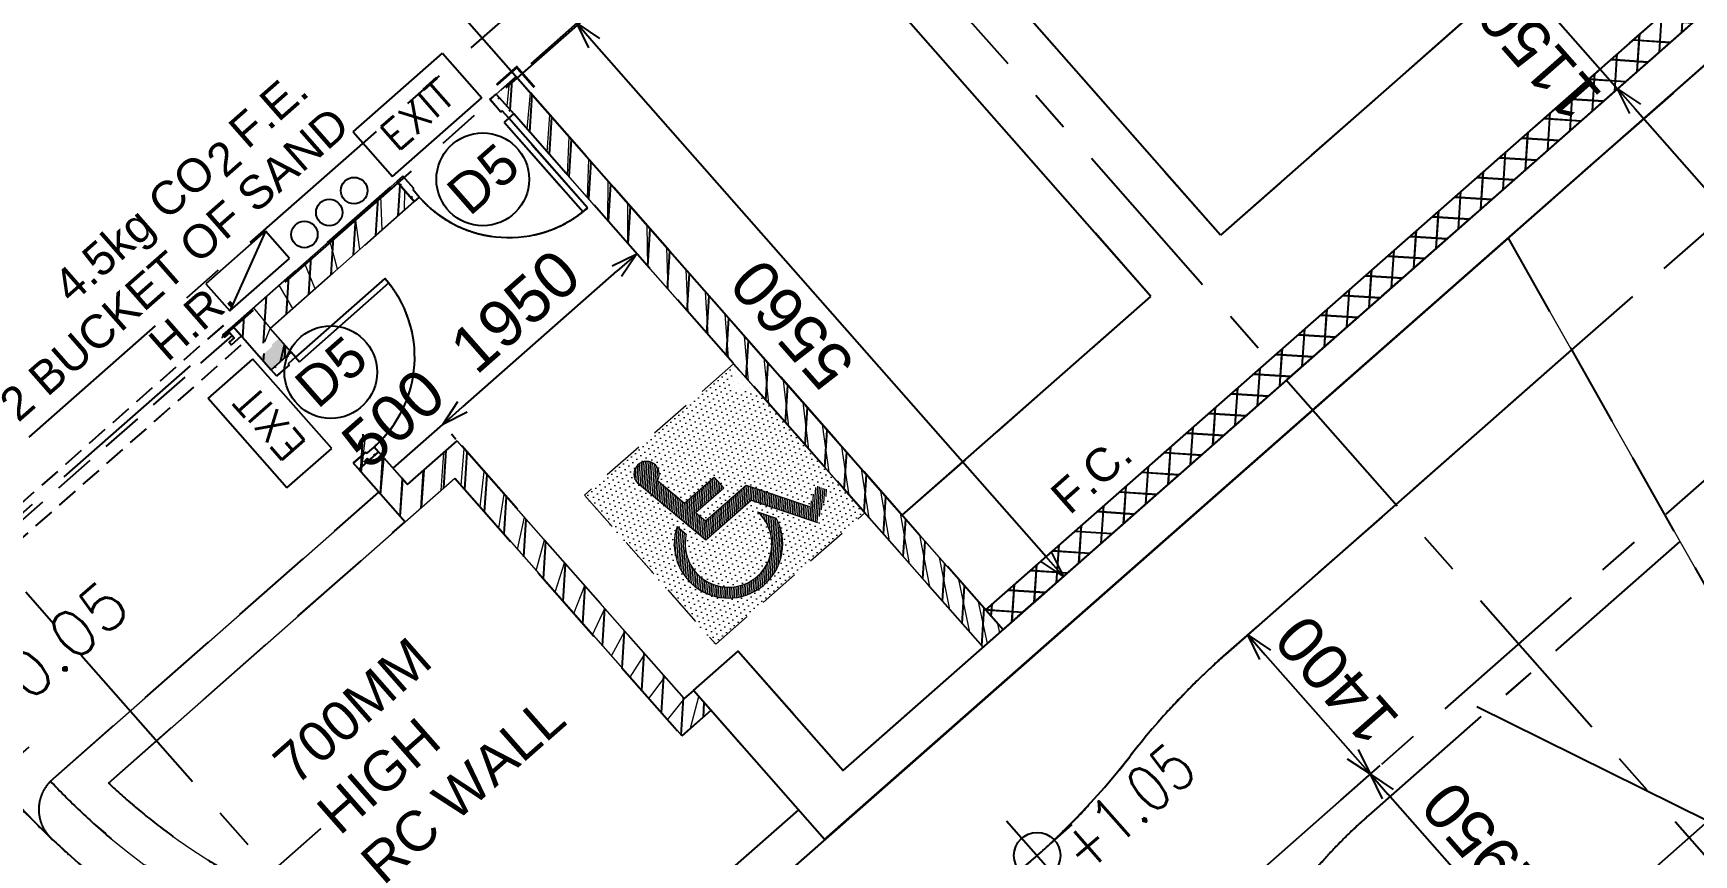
# Model space of a CAD drawing. Header units: millimetres. Extents: x 833946797 to 834440930, y 817746008 to 818399503.
# Drawn here: x 834331537 to 834344070, y 817943163 to 817949363 of the extents above; entities that cross this region are included whole.
import ezdxf
from ezdxf.enums import TextEntityAlignment as Align

# ---------------------------------------------------------------- set-up
doc = ezdxf.new("R2010")
doc.units = ezdxf.units.MM
doc.header["$LTSCALE"] = 100
for name, pattern in [('CENTER', [2, 1.25, -0.25, 0.25, -0.25]), ('DASHDOT2', [12.7, 6.35, -3.175, 0, -3.175]), ('Grid Line', [22.225, 12.7, -3.175, 3.175, -3.175]), ('Hidden', [9.525, 6.35, -3.175])]:
    doc.linetypes.add(name, pattern=pattern)
for name, color, linetype in [('+C-141', 141, 'Continuous'), ('+C-160', 160, 'Hidden'), ('A-COLS', 3, 'Continuous'), ('DLN020__', 6, 'Continuous'), ('DLN030_2', 1, 'Continuous'), ('DLN0401_', 7, 'Continuous'), ('DLN060__', 7, 'Continuous'), ('DLN220__', 7, 'Continuous'), ('DLN240__', 1, 'Continuous'), ('DLN325__', 7, 'Continuous'), ('DLN580__', 4, 'Continuous'), ('DLN660', 1, 'Continuous'), ('DLN810__', 1, 'Continuous'), ('FITDOOR', 7, 'Continuous'), ('LEVEL', 7, 'Continuous'), ('MOE', 6, 'DASHDOT2')]:
    doc.layers.add(name, color=color, linetype=linetype)
for name, color, linetype, lineweight in [('A-DOOR', 6, 'Continuous', 9), ('A-WALL', 7, 'Continuous', 9), ('A030_1', 1, 'Continuous', 13), ('CORNER GUARD', 2, 'Continuous', 50)]:
    doc.layers.add(name, color=color, linetype=linetype, lineweight=lineweight)
doc.styles.add('3B50A-DLN-ARC-DWG-1002-P00-LB02$0$Standard', font='swiss.ttf')
doc.styles.add('romans', font='romans.shx')
doc.styles.get("Standard").update_dxf_attribs({"font": 'swiss.ttf'})
doc.styles.add('Swis721tBT', font='swissl.ttf')
doc.dimstyles.new('INTDIM350', dxfattribs={"dimtxt": 350, "dimasz": 200, "dimexe": 100, "dimexo": 150, "dimgap": 100, "dimtad": 1, "dimdec": 0, "dimzin": 9, "dimdsep": 46, "dimtxsty": 'Swis721tBT', "dimblk": 'OPEN30', "dimcen": -125, "dimclrd": 256, "dimclre": 256, "dimclrt": 2, "dimaunit": 1, "dimadec": 1, "dimazin": 0, "dimtfac": 0.444444, "dimtdec": 0, "dimtix": 1, "dimtmove": 2, "dimatfit": 3, "dimldrblk": 'OPEN30', "dimfxl": 0, "dimtolj": 1, "dimlwd": -1, "dimlwe": -1, "dimarcsym": 0})
pattern_1 = [(86.35019583, (836106931.9, 824058774.208), (-13.608705967, 0.868064008), [])]
pattern_2 = [(86.350195828, (-1e-07, 1e-07), (-158.428018635, 10.105711821), [])]

# ---------------------------------------------------------------- blocks, each defined once
blk = doc.blocks.new('DLN_Parking - Parking - 2500 x 5000 _WL_-1233168-Car Park_B2_F')
at = {"layer": 'DLN660'}
for p, q in [((0, 0), (0, 5000)), ((0, 5000), (2500, 5000)), ((2500, 5000), (2500, 0)), ((2500, 0), (0, 0))]:
    blk.add_line(p, q, dxfattribs=at)
blk = doc.blocks.new('DR1CD')
at = {"layer": 'FITDOOR'}
for p, q in [((0, 1), (45, 1)), ((0, 1), (0, 0)), ((45, 0), (45, 1)), ((0, 0), (45, 0))]:
    blk.add_line(p, q, dxfattribs=at)
blk = doc.blocks.new('DR1CM')
at = {"layer": 'FITDOOR', "color": 6}
blk.add_arc((0, 0), 1, 0, 90, dxfattribs=at)
blk = doc.blocks.new('DLN-Single Door - Opening 2 - 950 x2138 _WH_-1922936-Car Park_B2_F')
at = {"layer": 'A-WALL', "lineweight": 25}
for p, q in [((-500, -100), (-500, 100)), ((500, -100), (500, 100))]:
    blk.add_line(p, q, dxfattribs=at)
at = {"layer": 'FITDOOR'}
for p, q in [((-437, 100), (-500, 100)), ((-500, 63), (-500, 100)), ((-488, 63), (-500, 63)), ((-437, -25), (-437, 100)), ((438, 100), (500, 100)), ((438, -25), (438, 100)), ((488, 63), (500, 63)), ((500, 63), (500, 100)), ((-500, -100), (-500, -63)), ((-488, -63), (-500, -63)), ((-450, -100), (-500, -100)), ((-450, -100), (-450, -25)), ((-437, -25), (-450, -25)), ((438, -25), (450, -25)), ((450, -100), (450, -25)), ((450, -100), (500, -100)), ((488, -63), (500, -63)), ((500, -100), (500, -63))]:
    blk.add_line(p, q, dxfattribs=at)
at = {"layer": 'DLN325__', "extrusion": (0, 0, -1), "yscale": 899.9999999999994, "zscale": -0.9999999999999993, "rotation": 179.9999999980843}
blk.add_blockref('DR1CD', (450, -100), dxfattribs=at)
at = {"layer": 'DLN325__', "extrusion": (0, 0, -1), "xscale": 899.9999999999986, "yscale": 899.9999999999986, "zscale": -899.9999999999986, "rotation": 179.9999999980843}
blk.add_blockref('DR1CM', (450, -100), dxfattribs=at)
blk = doc.blocks.new('DLN-Single Door - Opening 5 -  950 x 2025 _WH_-1665005-Car Park_B2_F')
at = {"layer": 'A-DOOR', "rotation": 359.9999999999991}
blk.add_blockref('DLN-Single Door - Opening 2 - 950 x2138 _WH_-1922936-Car Park_B2_F', (5, 0), dxfattribs=at)
blk = doc.blocks.new('FSHR-V02')
for p, q in [((0, 0), (600, -273)), ((0, 0), (600, 0)), ((0, -273), (0, 0)), ((600, 0), (600, -273)), ((600, -273), (0, -273))]:
    blk.add_line(p, q)
blk = doc.blocks.new('ELEX')
at = {"layer": 'LEVEL'}
for p, q in [((0, 0.5), (0, -0.5)), ((0.5, 0), (-0.5, 0))]:
    blk.add_line(p, q, dxfattribs=at)
blk.add_circle((0, 0), 0.25, dxfattribs=at)
at = {"layer": 'LEVEL', "style": 'romans'}
blk.add_attdef('ELEX', (0.257, 0.354), '', height=0.5, dxfattribs=at)
blk = doc.blocks.new('_Open30')
at = {"color": 0, "linetype": 'ByBlock', "lineweight": -2}
for p, q in [((-1, 0.268), (0, 0)), ((0, 0), (-1, -0.268)), ((0, 0), (-1, 0))]:
    blk.add_line(p, q, dxfattribs=at)
blk = doc.blocks.new('*D82')
at = {"layer": 'Defpoints', "color": 0}
for p in [(834341629, 817943771), (834341293, 817943476), (834342581, 817942012)]:
    blk.add_point(p, dxfattribs=at)
at = {"layer": 'DLN030_2', "linetype": 'Continuous'}
for p, q in [((834341406, 817943575), (834341704, 817943837)), ((834342785, 817942457), (834341761, 817943621)), ((834342694, 817942111), (834342992, 817942373))]:
    blk.add_line(p, q, dxfattribs=at)
at = {"layer": 'DLN030_2', "xscale": 200, "yscale": 200, "zscale": 200}
for p, rotation in [((834341629, 817943771), 131.3501965866839), ((834342917, 817942307), 311.3501965866839)]:
    blk.add_blockref('_Open30', p, dxfattribs=dict(at, rotation=rotation))
at = {"layer": 'DLN030_2', "color": 2, "insert": (834342483, 817943224), "char_height": 350, "attachment_point": 5, "rotation": 131.3502, "style": 'Swis721tBT'}
blk.add_mtext('\\A1;1950', dxfattribs=at)
blk = doc.blocks.new('*D84')
at = {"layer": 'Defpoints', "color": 0}
for p in [(834340368, 817944527), (834341629, 817943771), (834341293, 817943476)]:
    blk.add_point(p, dxfattribs=at)
at = {"layer": 'DLN030_2', "linetype": 'Continuous'}
for p, q in [((834340481, 817944626), (834340779, 817944888)), ((834340836, 817944672), (834341497, 817943921)), ((834341406, 817943575), (834341704, 817943837))]:
    blk.add_line(p, q, dxfattribs=at)
at = {"layer": 'DLN030_2', "xscale": 200, "yscale": 200, "zscale": 200}
for p, rotation in [((834340704, 817944822), 131.3501965866839), ((834341629, 817943771), 311.3501965866839)]:
    blk.add_blockref('_Open30', p, dxfattribs=dict(at, rotation=rotation))
at = {"layer": 'DLN030_2', "color": 2, "insert": (834341376, 817944481), "char_height": 350, "attachment_point": 5, "rotation": 131.3502, "style": 'Swis721tBT'}
blk.add_mtext('\\A1;1400', dxfattribs=at)
blk = doc.blocks.new('CORNER GUARD')
at = {"layer": 'CORNER GUARD', "color": 0, "const_width": 20}
blk.add_lwpolyline([(-150, -50), (50, -50), (50, 150)], dxfattribs=at)
at = {"layer": 'Defpoints', "color": 0}
blk.add_lwpolyline([(-150, 0), (0, 0), (0, 150)], dxfattribs=at)
blk = doc.blocks.new('FSEX')
at = {"layer": 'DLN580__'}
for p, q in [((0, 0.5), (0, 0)), ((0, 0.5), (1, 0.5)), ((1, 0.5), (1, 0)), ((0, 0), (1, 0))]:
    blk.add_line(p, q, dxfattribs=at)
at = {"layer": 'DLN580__', "style": 'romans'}
blk.add_text('EXIT', height=0.25, dxfattribs=at).set_placement((0.5, 0.25), align=Align.MIDDLE)
blk = doc.blocks.new('*D106')
at = {"layer": 'Defpoints', "color": 0, "ltscale": 1.5}
for p in [(834334355, 817956590, 0), (834324515, 817943109, 0), (834325714, 817942170), (834325198, 817940249, 0), (834325198, 817940249, 0)]:
    blk.add_point(p, dxfattribs=at)
at = {"layer": 'MOE', "linetype": 'Continuous', "ltscale": 1.5}
blk.add_arc((834325198, 817940249), 1989, 66.5005, 97.6704, dxfattribs=at)
at = {"layer": 'MOE', "ltscale": 1.5, "xscale": 200, "yscale": 200, "zscale": 200}
for p, rotation in [((834324736, 817942184), 190.5522464607608), ((834326170, 817941984), 333.6185792640462)]:
    blk.add_blockref('_Open30', p, dxfattribs=dict(at, rotation=rotation))
at = {"layer": 'MOE', "color": 2, "ltscale": 1.5, "insert": (834325511, 817942496), "char_height": 350, "attachment_point": 5, "rotation": 352.0854, "style": 'Swis721tBT'}
blk.add_mtext('\\A1;{\\C1;>30%%D}', dxfattribs=at)
blk = doc.blocks.new('A$C029C5A43')
at = {"layer": '+C-160'}
for p, q in [((40121, 21516), (40121, 16516)), ((42621, 16516), (42621, 21516)), ((43321, 16516), (43321, 21516)), ((39971, 20977), (40171, 20977)), ((40171, 20977), (40171, 20777)), ((37271, 20927), (37171, 20927)), ((37171, 20927), (37171, 20902)), ((37171, 20902), (37221, 20902)), ((37221, 20852), (37171, 20852)), ((37171, 20852), (37171, 20827)), ((37171, 20827), (37271, 20827)), ((37221, 20902), (37221, 20852)), ((37271, 20827), (37271, 20927)), ((37271, 20927), (38921, 20927)), ((37271, 20927), (37271, 20487)), ((37271, 20811), (37386, 20927)), ((37361, 20677), (37611, 20927)), ((37635, 20727), (37835, 20927)), ((37860, 20727), (38060, 20927)), ((38084, 20727), (38284, 20927)), ((38309, 20727), (38509, 20927)), ((38533, 20727), (38733, 20927)), ((38758, 20727), (38921, 20890)), ((38921, 20927), (38921, 20727)), ((38921, 20890), (38921, 20927)), ((38983, 20927), (38921, 20927)), ((38933, 20890), (38921, 20890)), ((38983, 20802), (38983, 20927)), ((39858, 20927), (39921, 20927)), ((39858, 20802), (39858, 20927)), ((39909, 20890), (39921, 20890)), ((39921, 20927), (39921, 20727)), ((39921, 20767), (40080, 20927)), ((39921, 20890), (39921, 20927)), ((39971, 20927), (40121, 20927)), ((40121, 15365), (40121, 20927)), ((40121, 20927), (40121, 20777)), ((37471, 20727), (38921, 20727)), ((37471, 20487), (37471, 20727)), ((38933, 20765), (38921, 20765)), ((38921, 20727), (38921, 20765)), ((38971, 20727), (38921, 20727)), ((38971, 20727), (38971, 20802)), ((38983, 20802), (38971, 20802)), ((39826, 20727), (39826, 19827)), ((39871, 20727), (39826, 20727)), ((39858, 20802), (39871, 20802)), ((39871, 20727), (39871, 20802)), ((39871, 20727), (39921, 20727)), ((39871, 19827), (39871, 20727)), ((39909, 20765), (39921, 20765)), ((39921, 20727), (39921, 20765)), ((39921, 20543), (40121, 20743)), ((39921, 15365), (39921, 20727)), ((37271, 20574, 0), (37311, 20614, 0)), ((37271, 20425, 0), (37271, 20487, 0)), ((37308, 20487, 0), (37271, 20487, 0)), ((37308, 20475, 0), (37308, 20487, 0)), ((37471, 20437, 0), (37396, 20437, 0)), ((37396, 20425, 0), (37396, 20437, 0)), ((37408, 20487, 0), (37471, 20550, 0)), ((37471, 20487, 0), (37433, 20487, 0)), ((37433, 20475, 0), (37433, 20487, 0)), ((37471, 20437, 0), (37471, 20487, 0)), ((37471, 20437, 0), (37471, 20392, 0)), ((38371, 20437, 0), (37471, 20437, 0)), ((38371, 20437, 0), (38371, 20392, 0)), ((39921, 20318), (40121, 20518)), ((37396, 20425, 0), (37271, 20425, 0)), ((37471, 20392, 0), (38371, 20392, 0)), ((39921, 20094), (40121, 20294)), ((39921, 19869), (40121, 20069)), ((39871, 19827), (39826, 19827)), ((39921, 19645), (40121, 19845)), ((37271, 19464), (37471, 19664)), ((39921, 19420), (40121, 19620)), ((37271, 19550, 0), (37271, 19487, 0)), ((37396, 19550, 0), (37271, 19550, 0)), ((37271, 19487, 0), (37271, 18957, 0)), ((37308, 19487, 0), (37271, 19487, 0)), ((37271, 19240), (37471, 19440)), ((37308, 19499, 0), (37308, 19487, 0)), ((37396, 19550, 0), (37396, 19537, 0)), ((37471, 19537, 0), (37396, 19537, 0)), ((37433, 19499, 0), (37433, 19487, 0)), ((37471, 19487, 0), (37433, 19487, 0)), ((37471, 19537, 0), (37471, 19487, 0)), ((37471, 19487, 0), (37471, 19157, 0)), ((39921, 19196), (40121, 19396)), ((33969, 19257, 0), (37271, 19257, 0)), ((37271, 19015), (37471, 19215)), ((37437, 18957), (37637, 19157)), ((37471, 19157, 0), (37971, 19157, 0)), ((37661, 18957), (37861, 19157)), ((37971, 16565, 0), (37971, 19157, 0)), ((39921, 18971), (40121, 19171)), ((34288, 18957, 0), (37271, 18957, 0)), ((37771, 18842), (37971, 19042)), ((37771, 18957), (37771, 16365)), ((39921, 18747), (40121, 18947)), ((37771, 18617), (37971, 18817)), ((39921, 18522), (40121, 18722)), ((37771, 18393), (37971, 18593)), ((39921, 18298), (40121, 18498)), ((37771, 18168), (37971, 18368)), ((39921, 18073), (40121, 18273)), ((37771, 17944), (37971, 18144)), ((39921, 17849), (40121, 18049)), ((37771, 17719), (37971, 17919)), ((39921, 17624), (40121, 17824)), ((37771, 17495), (37971, 17695)), ((34695, 17639), (35265, 17639)), ((39921, 17400), (40121, 17600)), ((37771, 17270), (37971, 17470)), ((39921, 17175), (40121, 17375)), ((37771, 17046), (37971, 17246)), ((39921, 16951), (40121, 17151)), ((37771, 16821), (37971, 17021)), ((39921, 16726), (40121, 16926)), ((37771, 16597), (37971, 16797)), ((39921, 16502), (40121, 16702)), ((37771, 16372), (37971, 16572)), ((38064, 16565), (37971, 16565, 0)), ((38064, 15065, 0), (38064, 16565, 0)), ((38064, 16565, 0), (38514, 16565, 0)), ((38514, 16565, 0), (38514, 15365, 0)), ((37988, 16365), (38064, 16441)), ((39921, 16277), (40121, 16477)), ((40121, 16516), (42621, 16516)), ((45821, 16516), (43321, 16516)), ((38064, 16365), (37771, 16365)), ((39921, 16053), (40121, 16253)), ((39921, 15828), (40121, 16028)), ((39921, 15604), (40121, 15804)), ((39921, 15379), (40121, 15579)), ((40121, 15499), (40187, 15565)), ((40320, 15365), (40121, 15565)), ((82471, 15565), (40121, 15565)), ((40121, 15565), (40121, 15365)), ((40211, 15365), (40411, 15565)), ((40545, 15365), (40345, 15565)), ((40436, 15365), (40636, 15565)), ((40769, 15365), (40569, 15565)), ((40660, 15365), (40860, 15565)), ((40994, 15365), (40794, 15565)), ((40885, 15365), (41085, 15565)), ((41218, 15365), (41018, 15565)), ((41109, 15365), (41309, 15565)), ((41443, 15365), (41243, 15565)), ((41334, 15365), (41534, 15565)), ((41667, 15365), (41467, 15565)), ((41558, 15365), (41758, 15565)), ((41892, 15365), (41692, 15565)), ((41783, 15365), (41983, 15565)), ((42116, 15365), (41916, 15565)), ((42007, 15365), (42207, 15565)), ((42341, 15365), (42141, 15565)), ((42232, 15365), (42432, 15565)), ((42565, 15365), (42365, 15565)), ((42456, 15365), (42656, 15565)), ((42790, 15365), (42590, 15565)), ((42681, 15365), (42881, 15565)), ((43014, 15365), (42814, 15565)), ((42905, 15365), (43105, 15565)), ((43239, 15365), (43039, 15565)), ((43130, 15365), (43330, 15565)), ((43463, 15365), (43263, 15565)), ((43354, 15365), (43554, 15565)), ((43688, 15365), (43488, 15565)), ((43579, 15365), (43779, 15565)), ((43912, 15365), (43712, 15565)), ((43803, 15365), (44003, 15565)), ((44137, 15365), (43937, 15565)), ((44028, 15365), (44228, 15565)), ((44361, 15365), (44161, 15565)), ((44252, 15365), (44452, 15565)), ((44586, 15365), (44386, 15565)), ((44477, 15365), (44677, 15565)), ((44811, 15365), (44611, 15565)), ((44701, 15365), (44901, 15565)), ((45035, 15365), (44835, 15565)), ((44926, 15365), (45126, 15565)), ((45260, 15365), (45060, 15565)), ((45150, 15365), (45350, 15565)), ((45484, 15365), (45284, 15565)), ((45375, 15365), (45575, 15565)), ((45709, 15365), (45509, 15565)), ((45599, 15365), (45799, 15565)), ((45933, 15365), (45733, 15565)), ((45824, 15365), (46024, 15565)), ((46158, 15365), (45958, 15565)), ((46048, 15365), (46248, 15565)), ((46382, 15365), (46182, 15565)), ((46273, 15365), (46473, 15565)), ((46607, 15365), (46407, 15565)), ((46498, 15365), (46698, 15565)), ((46831, 15365), (46631, 15565)), ((46722, 15365), (46922, 15565)), ((38064, 15365, 0), (36409, 15365, 0)), ((38514, 15365, 0), (86827, 15365)), ((38514, 15365, 0), (86827, 15365, 0)), ((40121, 15365), (82471, 15365)), ((44936, 15065), (36318, 15065)), ((38064, 15065), (86598, 15065)), ((86598, 15065, 0), (38064, 15065, 0)), ((44936, 15065), (44046, 10820)), ((41185, 14116), (41582, 14116)), ((44737, 14116), (41257, 14116)), ((41482, 13916), (41482, 12915)), ((41185, 12715), (41582, 12715)), ((41185, 12715), (41582, 12715)), ((41482, 10966), (41482, 12515))]:
    blk.add_line(p, q, dxfattribs=at)
at = {"layer": '+C-160', "linetype": 'Hidden', "ltscale": 0.25}
for p, q in [((37221, 20977), (26871, 20977)), ((37221, 20777), (26871, 20777))]:
    blk.add_line(p, q, dxfattribs=at)
at = {"layer": '+C-160', "linetype": 'Hidden', "ltscale": 0.5}
for p, q in [((37221, 20877), (26871, 20877)), ((39921, 16716, 0), (39921, 18216, 0))]:
    blk.add_line(p, q, dxfattribs=at)
at = {"layer": '+C-160', "lineweight": 25}
for p, q in [((38921, 20727), (38921, 20927)), ((39921, 20727), (39921, 20927)), ((37471, 20487, 0), (37271, 20487, 0)), ((37471, 19487, 0), (37271, 19487, 0))]:
    blk.add_line(p, q, dxfattribs=at)
at = {"layer": '+C-160', "lineweight": 18}
for p, q in [((40121, 20927), (39921, 20927)), ((37271, 18957, 0), (37771, 18957, 0))]:
    blk.add_line(p, q, dxfattribs=at)
at = {"layer": '+C-160', "linetype": 'Hidden'}
blk.add_line((37271, 19557), (37271, 19557), dxfattribs=at)
at = {"layer": '+C-160', "linetype": 'ByBlock', "lineweight": -2}
for p, q in [((41428, 13916), (41482, 14116)), ((41482, 14116), (41535, 13916)), ((41482, 14116), (41482, 13916)), ((41482, 12715), (41428, 12915)), ((41535, 12915), (41482, 12715)), ((41482, 12715), (41482, 12915)), ((41428, 12515), (41482, 12715)), ((41482, 12715), (41535, 12515)), ((41482, 12715), (41482, 12515))]:
    blk.add_line(p, q, dxfattribs=at)
at = {"layer": '+C-160', "linetype": 'CENTER', "ltscale": 10}
for p, q in [((44396, 12490), (41264, 12490)), ((43160, 10766), (41035, 10766))]:
    blk.add_line(p, q, dxfattribs=at)
at = {"layer": '+C-160'}
for centre, radius, start, end in [((39871, 20727), 900, 180, 270), ((37471, 20437, 0), 900, 270, 0), ((39167, 19415), 5500, 180, 280.9535), ((33987, 18957), 300, 93.4024, 185.0554), ((39167, 19415), 5200, 181.7436, 236.7764), ((39167, 19415), 4900, 185.3654, 235.7441), ((41257, 8616), 5500, 90, 100.9535)]:
    blk.add_arc(centre, radius, start, end, dxfattribs=at)
at = {"layer": '+C-160', "linetype": 'CENTER', "ltscale": 10}
blk.add_arc((41257, 8615), 3875, 89.8903, 100.9535, dxfattribs=at)
at = {"layer": '+C-160'}
blk.add_point((33706, 18756), dxfattribs=at)
blk = doc.blocks.new('*D174')
at = {"layer": 'Defpoints', "color": 0}
for p in [(834334628, 817946411, 0), (834334628, 817946411), (834334253, 817946081, 0)]:
    blk.add_point(p, dxfattribs=at)
at = {"layer": 'DLN030_2', "linetype": 'Continuous'}
for p, q in [((834334253, 817946081), (834334628, 817946411)), ((834334728, 817946298), (834334694, 817946336)), ((834334352, 817945968), (834334319, 817946006))]:
    blk.add_line(p, q, dxfattribs=at)
at = {"layer": 'DLN030_2', "color": 2, "insert": (834334256, 817946456), "char_height": 350, "attachment_point": 5, "rotation": 41.3502, "style": 'Swis721tBT'}
blk.add_mtext('\\A1;500', dxfattribs=at)
blk = doc.blocks.new('*D175')
at = {"layer": 'Defpoints', "color": 0}
for p in [(834336092, 817947699), (834336092, 817947699), (834334628, 817946411, 0)]:
    blk.add_point(p, dxfattribs=at)
at = {"layer": 'DLN030_2', "linetype": 'Continuous'}
for p, q in [((834334779, 817946543), (834335942, 817947567)), ((834336191, 817947587), (834336158, 817947624)), ((834334728, 817946298), (834334694, 817946336))]:
    blk.add_line(p, q, dxfattribs=at)
at = {"layer": 'DLN030_2', "xscale": 200, "yscale": 200, "zscale": 200}
for p, rotation in [((834336092, 817947699), 41.35019583601527), ((834334628, 817946411), 221.3501958360152)]:
    blk.add_blockref('_Open30', p, dxfattribs=dict(at, rotation=rotation))
at = {"layer": 'DLN030_2', "color": 2, "insert": (834335175, 817947265), "char_height": 350, "attachment_point": 5, "rotation": 41.3502, "style": 'Swis721tBT'}
blk.add_mtext('\\A1;1950', dxfattribs=at)
blk = doc.blocks.new('*D176')
at = {"layer": 'Defpoints', "color": 0}
for p in [(834335182, 817949036), (834339313, 817945263), (834338856, 817944861)]:
    blk.add_point(p, dxfattribs=at)
at = {"layer": 'DLN030_2', "linetype": 'Continuous'}
for p, q in [((834335295, 817949135), (834335714, 817949504)), ((834335771, 817949288), (834339181, 817945413)), ((834338969, 817944960), (834339388, 817945329))]:
    blk.add_line(p, q, dxfattribs=at)
at = {"layer": 'DLN030_2', "xscale": 200, "yscale": 200, "zscale": 200}
for p, rotation in [((834335639, 817949438), 131.3501958360153), ((834339313, 817945263), 311.3501958360153)]:
    blk.add_blockref('_Open30', p, dxfattribs=dict(at, rotation=rotation))
at = {"layer": 'DLN030_2', "color": 2, "insert": (834337266, 817947166), "char_height": 350, "attachment_point": 5, "rotation": 131.3502, "style": 'Swis721tBT'}
blk.add_mtext('\\A1;5560', dxfattribs=at)
blk = doc.blocks.new('*D192')
at = {"layer": 'Defpoints', "color": 0}
for p in [(834343314, 817950316), (834343894, 817949294), (834343495, 817948943)]:
    blk.add_point(p, dxfattribs=at)
at = {"layer": 'DLN030_2', "linetype": 'Continuous'}
for p, q in [((834343201, 817950217), (834342659, 817949741)), ((834342735, 817949807), (834343495, 817948943)), ((834343781, 817949195), (834343420, 817948877))]:
    blk.add_line(p, q, dxfattribs=at)
at = {"layer": 'DLN030_2', "color": 2, "insert": (834342904, 817949190), "char_height": 350, "attachment_point": 5, "rotation": 131.3502, "style": 'Swis721tBT'}
blk.add_mtext('\\A1;1150', dxfattribs=at)
blk = doc.blocks.new('*D193')
at = {"layer": 'Defpoints', "color": 0}
for p in [(834343894, 817949294), (834348945, 817942750), (834346669, 817940747)]:
    blk.add_point(p, dxfattribs=at)
at = {"layer": 'DLN030_2', "linetype": 'Continuous'}
for p, q in [((834343781, 817949195), (834343420, 817948877)), ((834343627, 817948793), (834348813, 817942900)), ((834346781, 817940846), (834349020, 817942816))]:
    blk.add_line(p, q, dxfattribs=at)
at = {"layer": 'DLN030_2', "xscale": 200, "yscale": 200, "zscale": 200}
for p, rotation in [((834343495, 817948943), 131.3501958360153), ((834348945, 817942750), 311.3501958360153)]:
    blk.add_blockref('_Open30', p, dxfattribs=dict(at, rotation=rotation))
at = {"layer": 'DLN030_2', "color": 2, "insert": (834346010, 817945662), "char_height": 350, "attachment_point": 5, "rotation": 131.3502, "style": 'Swis721tBT'}
blk.add_mtext('\\A1;8250', dxfattribs=at)

msp = doc.modelspace()

# ---------------------------------------------------------------- hatches: boundary and pattern name
at = {"layer": '+C-141'}
h = msp.add_hatch(color=256, dxfattribs=at)
h.dxf.hatch_style = 1
h.paths.add_polyline_path([(834333249.3, 817946918.5), (834333333.3, 817946823.1), (834333483.4, 817946955.2), (834333391.2, 817947060), (834333334.9, 817947010.5), (834333343.1, 817947001.1)])
h = msp.add_hatch(dxfattribs=at)
h.set_pattern_fill('ANSI31', scale=50)
h.set_pattern_definition([(86.350195828, (-832.36, -719.22), (-158.428018635, 10.105711821), [])])
h.paths.add_polyline_path([(834333391.2, 817947060), (834333334.9, 817947010.5), (834333343.1, 817947001.1), (834333249.3, 817946918.5), (834333333.3, 817946823.1), (834333483.4, 817946955.2)])
at = {"layer": 'A-WALL'}
h = msp.add_hatch(dxfattribs=at)
h.set_pattern_fill('ANSI31', scale=50)
h.set_pattern_definition(pattern_2)
h.paths.add_polyline_path([(834338706.6, 817944728.7), (834338856.7, 817944860.8), (834335182.3, 817949036), (834335032.2, 817948903.8)])
h = msp.add_hatch(dxfattribs=at)
h.set_pattern_fill('ANSI31', scale=50)
h.set_pattern_definition(pattern_2)
h.paths.add_polyline_path([(834333208, 817946965.4), (834333358.1, 817947097.6), (834333325.1, 817947135.1), (834334413.6, 817948093.1), (834334281.5, 817948243.2), (834333042.8, 817947153.1)])
h = msp.add_hatch(dxfattribs=at)
h.set_pattern_fill('ANSI31', scale=50)
h.set_pattern_definition(pattern_2)
h.paths.add_polyline_path([(834336519.8, 817944402.7), (834336450, 817944341.2), (834334737.7, 817946286.8), (834334362.3, 817945956.5), (834334018.8, 817946346.9), (834333868.7, 817946214.7), (834334344.3, 817945674.3), (834334719.7, 817946004.6), (834336432, 817944059), (834336651.9, 817944252.5)])
at = {"layer": 'A030_1'}
h = msp.add_hatch(dxfattribs=at)
h.set_pattern_fill('DOTS', color=8, scale=25, angle=41.3502)
h.set_pattern_definition([(41.3501958, (832616614.04, 816907002.28), (-11.3235093, 42.9027995), [0, -39.6875])])
h.paths.add_polyline_path([(834335697.2, 817945877.8), (834336688.1, 817944751.7), (834337814.2, 817945742.7), (834336823.2, 817946868.8)])
h.paths.add_polyline_path([(834336677.3, 817946013.8), (834336749.4, 817945931.9), (834336536.8, 817945744.8), (834336610.9, 817945682.9), (834336918, 817945953.1), (834337395.4, 817945792), (834337447.8, 817945947.1), (834337538.2, 817945916.5), (834337455.4, 817945671), (834336954.6, 817945840), (834336612.8, 817945539.2), (834336111.9, 817945957.8, -2.3200589), (834336247.7, 817945986.5), (834336452.1, 817945815.6)], flags=16)
h.paths.add_polyline_path([(834336465.8, 817945582.3, 1.7447922), (834337004.8, 817945751.2), (834337144.3, 817945704.1, -1.5274536), (834336397.1, 817945639.7)], flags=16)
h = msp.add_hatch(dxfattribs=at)
h.set_pattern_fill('_USER', color=8, scale=13.636364, angle=86.3502, pattern_type=0)
h.set_pattern_definition(pattern_1)
h.paths.add_polyline_path([(834336247.7, 817945986.5, 2.3200589), (834336111.9, 817945957.8), (834336612.8, 817945539.2), (834336954.6, 817945840), (834337455.4, 817945671), (834337538.2, 817945916.5), (834337447.8, 817945947.1), (834337395.4, 817945792), (834336918, 817945953.1), (834336610.9, 817945682.9), (834336536.8, 817945744.8), (834336749.4, 817945931.9), (834336677.3, 817946013.8), (834336452.1, 817945815.6)])
h = msp.add_hatch(dxfattribs=at)
h.set_pattern_fill('_USER', color=8, scale=13.636364, angle=86.3502, pattern_type=0)
h.set_pattern_definition(pattern_1)
h.paths.add_polyline_path([(834337144.3, 817945704.1), (834337004.8, 817945751.2, -1.7447922), (834336465.8, 817945582.3), (834336397.1, 817945639.7, 1.5274536)])
at = {"layer": 'DLN060__'}
h = msp.add_hatch(dxfattribs=at)
h.set_pattern_fill('EARTH', color=251, scale=150, angle=45)
h.set_pattern_definition([(86.35019583, (1453154.1, 238293.2), (-889.9338409, 1011.2023827), [952.5, -952.5]), (86.35019583, (1452797.6, 238315.9), (-889.9338409, 1011.2023827), [952.5, -952.5]), (86.35019583, (1452441.2, 238338.6), (-889.9338409, 1011.2023827), [952.5, -952.5]), (176.35019583, (1452329.9, 238465), (-1011.2023827, -889.9338409), [952.5, -952.5]), (176.35019583, (1452352.65, 238821.5), (-1011.2023827, -889.9338409), [952.5, -952.5]), (176.35019583, (1452375.4, 239178), (-1011.2023827, -889.9338409), [952.5, -952.5])])
edge = h.paths.add_edge_path()
edge.add_line((834303001.7, 817954269.4), (834304578.4, 817955656.4))
edge.add_line((834304578.4, 817955656.4), (834331037.8, 817925591.5))
edge.add_line((834331037.8, 817925591.5), (834375206.5, 817964463.2))
edge.add_line((834375206.5, 817964463.2), (834374060.9, 817980844.8))
edge.add_line((834374060.9, 817980844.8), (834339581.5, 818020021.9))
edge.add_arc((834332615.9, 818013881.7), 9285.6, 41.39677, 99.60462)
edge.add_line((834331066.6, 818023037.1), (834322069.8, 818033259.9))
edge.add_line((834322069.8, 818033259.9), (834273725.6, 817990713.5))
edge.add_line((834273725.6, 817990713.5), (834304578.4, 817955656.4))
edge.add_line((834304578.4, 817955656.4), (834303001.7, 817954269.4))
edge.add_line((834303001.7, 817954269.4), (834270761.5, 817990902.8))
edge.add_line((834270761.5, 817990902.8), (834322258.6, 818036224.1))
edge.add_line((834322258.6, 818036224.1), (834331970.3, 818025189))
edge.add_arc((834332622.3, 818013717.3), 11490.2, 42.02614, 93.25305, ccw=False)
edge.add_line((834341157.7, 818021409.6), (834375550.8, 817982329.9))
edge.add_line((834375550.8, 817982329.9), (834377279, 817963489.7))
edge.add_line((834377279, 817963489.7), (834330848.8, 817922627.7))
edge.add_line((834330848.8, 817922627.7), (834303001.7, 817954269.4))
at = {"layer": 'DLN810__'}
h = msp.add_hatch(dxfattribs=at)
h.set_pattern_fill('ANSI37', color=256, scale=50)
h.set_pattern_definition([(86.3502, (834319897.64, 817945893.62), (-158.428, 10.1057), []), (176.3502, (834319897.64, 817945893.62), (-10.1057, -158.428), [])])
h.paths.add_polyline_path([(834338856.5, 817944861.1), (834370648, 817972840.1), (834370515.9, 817972990.2), (834338724.3, 817945011.3)])

# ---------------------------------------------------------------- linework, layer by layer
at = {"layer": 'A-COLS'}
for p, q in [((834337650.1, 817943799.5, 0), (834373918.2, 817975718.1)), ((834337510.5, 817943277), (834373944.5, 817975341.6))]:
    msp.add_line(p, q, dxfattribs=at)
at = {"layer": 'A-COLS', "elevation": 0}
msp.add_lwpolyline([(834337510.5, 817943277), (834336519.5, 817944403), (834336857.3, 817944700.3), (834337650.1, 817943799.5), (834373918.2, 817975718.1), (834373944.5, 817975341.6), (834337510.5, 817943277)], dxfattribs=at)
at = {"layer": 'A-WALL', "lineweight": 18}
for p, q in [((834335182, 817949036.3), (834335031.9, 817948904.1)), ((834334344.1, 817945674.6, 0), (834334719.7, 817946005.1, 0))]:
    msp.add_line(p, q, dxfattribs=at)
at = {"layer": 'A-WALL'}
for p, q in [((834338856.5, 817944861.1), (834335182, 817949036.3)), ((834335031.9, 817948904.1), (834335164, 817948754)), ((834338706.3, 817944729), (834335164, 817948754)), ((834333042.6, 817947153.4), (834334281.2, 817948243.5)), ((834334281.2, 817948243.5), (834334413.3, 817948093.4)), ((834333324.8, 817947135.4), (834334413.3, 817948093.4)), ((834342669.3, 817947817.1), (834344805.4, 817944042.3)), ((834333042.6, 817947153.4), (834333333.3, 817946823.1)), ((834333483.4, 817946955.2), (834333324.8, 817947135.4)), ((834334362.1, 817945956.8, 0), (834334737.7, 817946287.4, 0)), ((834336449.7, 817944341.5, 0), (834334737.4, 817946287.1, 0)), ((834334144.1, 817946204.5, 0), (834334362.1, 817945956.8, 0)), ((834333993.9, 817946072.4, 0), (834334344.1, 817945674.6, 0)), ((834334719.4, 817946004.9), (834336431.7, 817944059.3)), ((834336519.5, 817944403), (834336449.7, 817944341.5, 0)), ((834336651.6, 817944252.8), (834336431.7, 817944059.3))]:
    msp.add_line(p, q, dxfattribs=at)
at = {"layer": 'A-WALL', "linetype": 'Hidden', "ltscale": 0.25}
for p, q in [((834332972, 817947157.9), (834325202.4, 817940320.1)), ((834333104.1, 817947007.8), (834325334.5, 817940169.9))]:
    msp.add_line(p, q, dxfattribs=at)
at = {"layer": 'A-WALL', "color": 1}
for p, q in [((834331667.3, 817943718.4, 0), (834334145.9, 817945899.8, 0)), ((834332105, 817943704, 0), (834334344.1, 817945674.6, 0)), ((834337312.3, 817943502.2, 0), (834336069.7, 817942408.5, 0))]:
    msp.add_line(p, q, dxfattribs=at)
for centre, radius, start, end in [((834331878.9, 817943505), 300, 134.75257, 226.40556), ((834335464.5, 817947271), 5200, 223.09375, 278.12657), ((834335464.5, 817947271), 4900, 226.71565, 277.09428)]:
    msp.add_arc(centre, radius, start, end, dxfattribs=at)
at = {"layer": 'A030_1', "color": 2}
for p, q in [((834336111.9, 817945957.8, 0), (834336612.8, 817945539.2, 0)), ((834336247.7, 817945986.5, 0), (834336452.1, 817945815.6, 0)), ((834336452.1, 817945815.6, 0), (834336677.3, 817946013.8, 0)), ((834336536.8, 817945744.8, 0), (834336749.4, 817945931.9, 0)), ((834336610.9, 817945682.9, 0), (834336918, 817945953.1, 0)), ((834336677.3, 817946013.8, 0), (834336749.4, 817945931.9, 0)), ((834336918, 817945953.1, 0), (834337395.4, 817945792, 0)), ((834336612.8, 817945539.2, 0), (834336954.6, 817945840, 0)), ((834336954.6, 817945840, 0), (834337455.4, 817945671, 0)), ((834336536.8, 817945744.8, 0), (834336610.9, 817945682.9, 0)), ((834337004.8, 817945751.2, 0), (834337144.3, 817945704.1, 0)), ((834336397.1, 817945639.7, 0), (834336465.8, 817945582.3, 0))]:
    msp.add_line(p, q, dxfattribs=at)
at = {"layer": 'A030_1', "color": 2, "linetype": 'Hidden', "ltscale": 0.5, "elevation": 0}
msp.add_lwpolyline([(834336688.1, 817944751.7), (834337814.2, 817945742.7), (834336823.2, 817946868.8), (834335697.2, 817945877.8)], close=True, dxfattribs=at)
at = {"layer": 'A030_1', "color": 2}
for centre, radius, start, end in [((834336166.2, 817946036.3, 0), 95.5, 328.56319, 235.29447), ((834336784.8, 817945508.9, 0), 409.1, 161.35019, 28.50162), ((834336784.8, 817945508.9, 0), 327.3, 167.03554, 47.76157)]:
    msp.add_arc(centre, radius, start, end, dxfattribs=at)
at = {"layer": 'DLN020__', "linetype": 'Grid Line'}
for p, q in [((834347704.6, 817939121.1), (834280151.5, 818015879.5)), ((834341549, 817933703.7), (834273995.9, 818010462.1)), ((834377503.3, 817986798.8), (834324941.7, 817940540.6)), ((834377767.6, 817986498.6), (834308429.7, 817925476)), ((834383185, 817980342.9), (834313847.1, 817919320.4))]:
    msp.add_line(p, q, dxfattribs=at)
at = {"layer": 'DLN030_2'}
msp.add_point((834331801.2, 817943168.5), dxfattribs=at)
at = {"layer": 'DLN0401_', "color": 0}
for centre in [(834334930.2, 817948260.3), (834334930.2, 817948260.3), (834333783.1, 817946805.1), (834333783.1, 817946805.1)]:
    msp.add_circle(centre, 350, dxfattribs=at)
at = {"layer": 'DLN220__', "color": 3, "linetype": 'Hidden', "ltscale": 0.5}
msp.add_line((834333038.1, 817947082.8), (834325268.5, 817940245), dxfattribs=at)
at = {"layer": 'DLN220__'}
msp.add_lwpolyline([(834333042.6, 817947153.4), (834332967.5, 817947087.3), (834332984, 817947068.6), (834333021.6, 817947101.6), (834333054.6, 817947064.1), (834333017.1, 817947031), (834333033.6, 817947012.3), (834333108.6, 817947078.3)], close=True, dxfattribs=at)
at = {"layer": 'DLN240__', "color": 3}
msp.add_lwpolyline([(834344794.4, 817941561.9), (834344176.4, 817943415.9), (834342432.8, 817944279.1)], dxfattribs=at)
at = {"layer": 'DLN580__'}
for centre in [(834333959.2, 817948175.1), (834333771.6, 817948009.9), (834333583.9, 817947844.7)]:
    msp.add_circle(centre, 100, dxfattribs=at)
at = {"layer": 'DLN810__', "linetype": 'Hidden'}
for p, q in [((834350041.5, 817953040.2), (834343147.2, 817946972.7)), ((834333947.7, 817946124.9), (834333947.7, 817946125))]:
    msp.add_line(p, q, dxfattribs=at)
at = {"layer": 'DLN810__'}
for p, q in [((834342669.3, 817947817.1), (834336199.6, 817942123.2)), ((834343147.2, 817946972.7), (834340534.8, 817944673.6))]:
    msp.add_line(p, q, dxfattribs=at)
at = {"layer": 'DLN810__', "color": 2, "linetype": 'CENTER', "ltscale": 10}
msp.add_line((834343965.2, 817945527.3), (834341614.2, 817943458.3), dxfattribs=at)
at = {"layer": 'DLN810__', "linetype": 'CENTER', "ltscale": 10}
msp.add_line((834344176.4, 817943415.9), (834342581.3, 817942012.1), dxfattribs=at)
at = {"layer": 'DLN810__'}
msp.add_lwpolyline([(834338856.5, 817944861.1), (834370648, 817972840.1), (834370515.9, 817972990.2), (834338724.3, 817945011.3)], close=True, dxfattribs=at)
at = {"layer": 'DLN810__', "color": 6}
for centre, start, end in [((834344168.4, 817940544.8), 131.3502, 142.30366), ((834335464.5, 817947271), 221.35019, 322.30366)]:
    msp.add_arc(centre, 5500, start, end, dxfattribs=at)
at = {"layer": 'DLN810__', "color": 2, "linetype": 'CENTER', "ltscale": 10}
msp.add_arc((834344168.7, 817940544.5), 3875, 131.24055, 142.30366, dxfattribs=at)

# ---------------------------------------------------------------- block references
at = {"rotation": 41.35019582799567}
msp.add_blockref('A$C029C5A43', (834318889.5, 817906820.3), dxfattribs=at)
at = {"layer": 'A-DOOR', "xscale": -1}
for p, rotation in [((834334726.4, 817948502.1), 41.35019582799573), ((834333735.4, 817946517.6, 0), 131.3501958424173)]:
    msp.add_blockref('DLN-Single Door - Opening 5 -  950 x 2025 _WH_-1665005-Car Park_B2_F', p, dxfattribs=dict(at, rotation=rotation))
at = {"layer": 'CORNER GUARD', "xscale": -1, "rotation": 221.3501958279957}
msp.add_blockref('CORNER GUARD', (834335182, 817949036.3), dxfattribs=at)
at = {"layer": 'DLN580__', "xscale": 900.0000000000001, "yscale": 900.0000000000001, "zscale": 900.0000000000001}
for p, rotation in [((834334248.4, 817948280.7), 41.3501958279957), ((834334248.4, 817948280.7), 41.3501958279957), ((834333789.8, 817946228.6), 131.3501958078953), ((834333789.8, 817946228.6), 131.3501958078953)]:
    msp.add_blockref('FSEX', p, dxfattribs=dict(at, rotation=rotation))
at = {"layer": 'DLN580__', "xscale": -1, "rotation": 41.35019579814369}
msp.add_blockref('FSHR-V02', (834333290.7, 817947868.3, -0.1), dxfattribs=at)
at = {"layer": 'DLN660', "rotation": 41.3501958279957}
msp.add_blockref('DLN_Parking - Parking - 2500 x 5000 _WL_-1233168-Car Park_B2_F', (834340498.6, 817947838.8), dxfattribs=at)
at = {"layer": 'DLN660', "xscale": -1, "rotation": 41.35019582799573}
msp.add_blockref('DLN_Parking - Parking - 2500 x 5000 _WL_-1233168-Car Park_B2_F', (834339973.2, 817947376.4), dxfattribs=at)
at = {"layer": 'LEVEL', "xscale": 699.9999999999998, "yscale": 699.9999999999998, "zscale": 699.9999999999998, "rotation": 41.3501958279957}
msp.add_blockref('ELEX', (834331242.1, 817943743.8), dxfattribs=at).add_auto_attribs({'ELEX': '-0.05'})
at = {"layer": 'LEVEL'}
ref = msp.add_blockref('ELEX', (834339114.4, 817943156.6), dxfattribs=dict(at, xscale=699.9999999999998, yscale=699.9999999999998, zscale=699.9999999999998, rotation=41.3501958279957))
ref.add_attrib('ELEX', '+1.05', (834339477, 817943009.5), dxfattribs={"height": 350, "rotation": 41.35019, "style": 'romans', "width": 0.8})

# ---------------------------------------------------------------- texts
at = {"layer": 'A-WALL', "color": 1, "insert": (834333320.8, 817943901.1, 0), "char_height": 300, "width": 6585.266, "attachment_point": 1, "rotation": 41.3502}
msp.add_mtext('700MM \\PHIGH \\PRC WALL{\\H1.03225x; }', dxfattribs=at)
at = {"layer": 'DLN0401_'}
msp.add_text('TOTAL DIST.=30.847m < 36m', height=300, rotation=60.74959, dxfattribs=at).set_placement((834329110.3, 817947527))
at = {"layer": 'DLN0401_', "style": 'Swis721tBT'}
for p in [(834334830, 817947974.6), (834334830, 817947974.6), (834333682.9, 817946519.5), (834333682.9, 817946519.5)]:
    msp.add_text('D5', height=300, rotation=41.3502, dxfattribs=at).set_placement(p)
at = {"layer": 'DLN580__'}
for s, p in [('4.5kg CO   F.E.', (834331828.2, 817947313.9)), ('2 BUCKET OF SAND', (834331424.1, 817946419.9)), ('2 BUCKET OF SAND', (834331424.1, 817946419.9)), ('H.R.', (834332550.5, 817946875.1))]:
    msp.add_text(s, height=250, rotation=41.3502, dxfattribs=at).set_placement(p)
at = {"layer": 'DLN580__', "style": 'Swis721tBT'}
msp.add_text('2', height=250, rotation=41.3502, dxfattribs=at).set_placement((834332984.1, 817948261.2))
msp.add_text('2', height=250, rotation=41.3502, dxfattribs=at).set_placement((834332984.1, 817948261.2))
at = {"layer": 'DLN810__', "style": '3B50A-DLN-ARC-DWG-1002-P00-LB02$0$Standard'}
msp.add_text('F.C.', height=250, rotation=41.41807, dxfattribs=at).set_placement((834339358.3, 817945720.3))

# ---------------------------------------------------------------- dimensions: what is measured, and where the dimension line sits
at = {"layer": 'DLN030_2'}
for base, p1, p2, angle, picture, middle in [((834343494.6, 817948943), (834343313.7, 817950316.3), (834343893.6, 817949294.2), 131.3502, '*D192', (834342904.5, 817949189.9)), ((834348944.8, 817942750.2), (834343893.6, 817949294.2), (834346668.7, 817940747.1), 131.3502, '*D193', (834346009.6, 817945661.7)), ((834336092.2, 817947699.3), (834334628.4, 817946411, 0), (834336092.2, 817947699.3), 41.3502, '*D175', (834335175.4, 817947265.3)), ((834334628.4, 817946411), (834334253.1, 817946080.7, 0), (834334628.4, 817946411, 0), 41.3502, '*D174', (834334255.8, 817946455.9)), ((834341628.8, 817943770.9), (834340368.1, 817944526.9), (834341293.3, 817943475.6), 311.3502, '*D84', (834341376.3, 817944481.4)), ((834341628.8, 817943770.9), (834342581.3, 817942012.1), (834341293.3, 817943475.6), 131.3502, '*D82', (834342482.9, 817943224))]:
    dim = msp.add_linear_dim(base=base, p1=p1, p2=p2, angle=angle, dimstyle='INTDIM350', dxfattribs=at)
    dim.commit()
    dim.dimension.update_dxf_attribs({"geometry": picture, "text_midpoint": middle})
dim = msp.add_linear_dim(base=(834339313.1, 817945263), p1=(834335182, 817949036.3), p2=(834338856.5, 817944861.1), angle=131.3502, text='5560', dimstyle='INTDIM350', dxfattribs=at)
dim.commit()
dim.dimension.update_dxf_attribs({"geometry": '*D176', "text_midpoint": (834337265.8, 817947165.7)})
at = {"layer": 'MOE', "ltscale": 1.5}
dim = msp.add_angular_dim_2l(base=(834325714, 817942170.1), line1=((834325198.2, 817940249.2), (834324515, 817943109.1)), line2=((834325198.2, 817940249.2), (834334354.7, 817956590.4)), text='{\\C1;>30%%D}', dimstyle='INTDIM350', dxfattribs=at)
dim.commit()
dim.dimension.update_dxf_attribs({"geometry": '*D106', "text_midpoint": (834325510.6, 817942496.4, -0.1)})

# ---------------------------------------------------------------- leaders
at = {"layer": 'A-WALL', "color": 0}
msp.add_leader([(834333130.8, 817942851.6), (834333708.6, 817943360)], dimstyle='INTDIM350', override={"dimgap": 100, "dimtad": 0, "dimclrd": 1, "dimtfill": 1}, dxfattribs=at)

doc.saveas('drawing.dxf')
